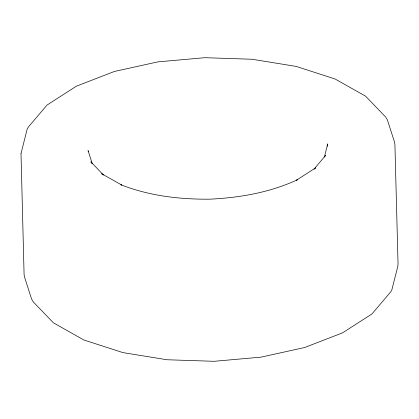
<?xml version="1.0" encoding="UTF-8"?>
<svg xmlns="http://www.w3.org/2000/svg" width="419" height="419" viewBox="0 0 419 419"><rect width="100%" height="100%" fill="white"/><g stroke="black" fill="none" stroke-linecap="round" stroke-linejoin="round"><path stroke-width="0.63" d="M327.391 146.283L327.684 143.89L324.395 157.067M325.034 156.193L325.741 155.26L314.046 169.14L315.68 167.836L296.448 180.191L297.239 179.866C269.763 192.536 239.715 197.752 209.668 199.177C179.515 199.428 149.164 195.867 120.95 184.769L121.756 185.046L101.728 173.78L103.42 174.995L90.813 161.792L92.17 163.677M92.222 163.52L88.053 150.552L88.351 151.725M21.008 153.6L24.087 274.592L24.501 276.969L31.614 299.093L33.426 302.052L53.375 322.798L83.931 340.013L122.835 352.583L166.961 359.748L214.109 361.304L261.063 357.135L304.623 347.529L342.616 332.822L371.967 313.941L390.498 292.127L391.76 290.168L397.757 266.594L398.05 264.195L394.913 144.408L394.499 142.031L387.386 119.907L385.574 116.948L365.625 96.202L335.069 78.987L296.165 66.417L252.039 59.252L204.891 57.696L157.937 61.865L114.377 71.471L76.384 86.178L47.033 105.059L28.502 126.873L27.24 128.832L21.008 153.6"/></g></svg>
